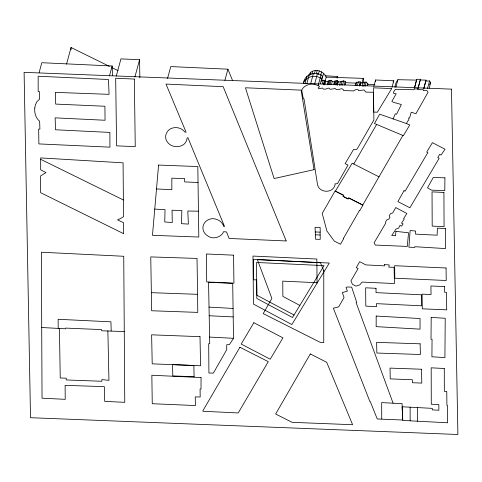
<?xml version="1.0" encoding="UTF-8"?>
<svg xmlns="http://www.w3.org/2000/svg" width="482" height="482" viewBox="0 0 482 482"><rect width="100%" height="100%" fill="white"/><g stroke="black" fill="none" stroke-linecap="round" stroke-linejoin="round"><path stroke-width="0.72" d="M40.675 159.313L40.681 157.909L123.085 162.844L123.506 216.665L119.397 219.232L118.867 219.003L117.542 219.882L123.555 222.678L123.645 233.692L40.657 192.71L40.609 175.9L45.995 172.616L40.681 169.809L40.675 159.313L123.38 199.976M423.949 88.61L426.01 80.151L420.334 79.952L418.093 88.194M414.653 87.67L416.743 79.361L420.418 79.283L420.334 79.952M420.418 79.283L417.719 89.568L423.395 89.766L423.389 90.67L426.95 90.568L428.034 92.309L415.924 113.728L411.236 112.222L409.555 118.108L408.676 117.915L408.814 119.843L407.272 121.759L406.603 123.633L409.754 124.971L403.398 135.671L374.478 123.525L379.671 114.162L406.603 123.633M39.108 72.668L41.814 62.714L112.155 65.998L112.535 75.638M66.534 64.13L71.053 47.507L109.378 66.353M109.45 75.957L112.155 65.998M116.264 76.096L120.934 58.9L139.593 59.714L139.834 77.735M134.918 76.909L139.593 59.714M167.531 78.476L170.761 66.576L227.92 69.191L232.553 80.524M224.883 80.392L227.92 69.191M303.449 83.585C303.859 74.439 315.879 70.541 322.422 76.017L320.307 83.796M304.979 83.464L306.901 76.397M306.793 83.85L309.293 74.65M309.992 75.065L310.769 72.222C316.102 68.311 323.735 71.258 326.187 77.108L325.031 81.356M311.89 74.132L312.667 71.288M310.715 83.47L313.408 73.553M314.354 73.981L315.318 70.426M316.288 73.897L317.258 70.342M314.541 84.356L318.132 85.519L319.536 86.646L318.114 88.025L319.024 88.73L322.386 88.019L323.603 89.2L326.037 89.068L327.013 88.405L329.061 88.098L330.188 89.303L335.382 88.561L336.249 89.652L338.316 89.628L341.557 88.688L343.057 89.309L343.558 90.508L353.601 90.947L354.686 90.056L356.264 89.604L358.048 89.658L358.602 90.694L364.079 89.923L365.808 92.104L373.46 92.279L373.899 119.91L357.349 148.631L356.632 149.408L354.927 149.806L353.631 149.348L345.16 163.627L347.98 165.121L337.484 183.582L334.9 183.937L335.098 184.642C333.002 194.21 317.963 193.059 317.301 183.287L304.015 98.864L303.305 98.918L301.714 89.983C304.154 85.344 309.565 83.47 314.541 84.356L317.427 73.734M318.289 74.469L319.259 70.908M320.849 74.698L321.621 71.854M318.132 85.519L321.018 74.891M323.603 73.385L321.488 81.169L321.151 80.904L323.169 80.205L325.187 80.572L325.73 81.374L324.76 84.928M322.199 83.76L323.169 80.205M323.356 84.464L324.513 80.193M324.031 84.838L325.187 80.572M327.2 84.802L328.164 81.241L329.134 80.578L331.188 80.271L332.309 81.476L337.508 80.741L338.376 81.832L340.437 81.807L343.684 80.868L345.184 81.482L345.678 82.681L345.1 84.814M327.977 84.844L329.134 80.578M328.995 84.549L330.158 80.283M330.031 84.537L331.188 80.271M331.538 84.326L332.309 81.476M333.695 84.272L334.472 81.428M334.357 84.543L335.327 80.988M337.02 77.915L337.406 76.493L324.976 75.728M335.189 84.959L336.346 80.693M336.346 85.007L337.508 80.741M336.719 84.724L337.683 81.169M337.406 85.386L338.376 81.832M339.473 85.362L340.437 81.807M340.937 85.308L342.093 81.042M342.527 85.133L343.684 80.868M344.22 85.043L345.184 81.482M355.144 85.26L355.728 83.121L356.813 82.235L360.174 81.838L360.729 82.868L359.958 85.718M355.843 85.79L356.813 82.235M357.421 85.332L358.385 81.777M359.211 85.392L360.174 81.838M359.747 86.194L360.717 82.639M361.904 83.326L363.247 78.373L326.187 77.108M362.109 86.374L363.073 82.814L364.856 82.109L366.2 82.103L367.652 83.597L367.935 84.278L367.549 85.7M363.699 86.374L364.856 82.109M365.043 86.368L366.2 82.103M367.073 85.73L367.652 83.597M373.827 86.386L375.568 79.982L393.794 80.777L392.053 87.176M394.848 86.965L395.963 82.844L397.915 79.699L416.707 80.114M395.861 87.254L397.915 79.699M414.321 88.29L416.743 79.361M423.768 88.393L426.01 80.151M427.51 88.507L429.558 80.952L426.004 81.054M429.155 88.188L430.649 82.693L429.558 80.952M393.083 119.03L395.312 113.764L396.523 114.276L401.355 104.534L393.475 102.311L391.86 101.353L396.21 93.767L393.848 93.508L393.354 92.46L395.3 89.315L414.092 89.73L414.134 88.977L417.804 88.899M308.064 75.969L310.769 72.222M429.546 84.639L430.649 82.693M378.985 176.852L362.759 205.037L348.709 197.933L348.1 198.909L343.106 196.385L343.768 195.373L335.364 191.137L352.197 163.223L378.985 176.852L402.892 135.46M353.77 164.019L376.635 124.434M393.017 82.054L393.794 80.777M233.517 338.316L229.492 344.485L226.727 344.781L226.715 349.661L213.381 373.08L208.911 373.032L208.694 343.726L209.718 343.678L208.561 282.253L232.71 283.392L233.517 338.316L209.592 337.075M303.841 82.157C307.094 75.837 316.337 74.535 321.657 78.819M325.73 81.374L328.164 81.241M360.729 82.868L363.073 82.814M381.72 418.918L381.684 402.603L402.096 403.669L402.705 420.021L377.255 418.972L370.26 401.548L369.929 401.639L333.357 308.209L338.683 306.847L344.04 297.514L342.328 292.526L347.365 291.218L346.064 287.374L347.227 287.001L351.655 287.109L356.752 302.419L356.102 302.582L393.095 403.199M124.332 331.562L101.636 330.779L101.557 329.598L65.498 328.091L65.468 328.796L41.711 327.507L41.428 252.225L123.741 256.279L124.76 402.331L104.702 401.367L104.329 386.642L65.118 385.347L65.221 399.331L42.036 398.198L41.711 327.507M198.445 211.182L187.805 211.008L188.378 224.088L181.503 223.678L181.847 210.532L172.044 210.23L172.279 222.539L164.742 221.949L165.055 209.664L154.746 209.098M367.935 84.278L374.894 84.44M315.264 231.969L320.247 232.125L320.114 227.335L315.083 227.341L315.349 234.794L320.138 234.981L320.247 239.331L315.614 239.229L315.391 234.794M151.378 292.676L197.59 294.327L197.777 312.396L151.667 310.757L150.758 256.906L197.024 258.436L197.59 294.327M198.048 182.491L184.678 181.913L184.636 178.557L171.857 178.183L171.827 189.685L156.499 188.95M286.206 240.964L229.107 238.463L226.516 231.944L223.594 231.697A2.205 1.958 15.2 0 0 223.154 232.553L222.708 233.409A11.02 9.785 15.2 0 1 219.955 235.933A11.881 10.55 15.2 0 1 216.231 237.499A10.285 9.134 15.2 0 1 211.405 237.596A10.435 9.26 15.2 0 1 207.26 235.602A11.026 9.791 15.2 0 1 204.229 232.42A10.315 9.158 15.2 0 1 202.922 228.191A10.682 9.483 15.2 0 1 203.766 224.19A10.941 9.712 15.2 0 1 209.019 219.437A10.182 9.044 15.2 0 1 213.357 218.701A10.604 9.411 15.2 0 1 217.141 219.593A10.99 9.754 15.2 0 1 223.088 224.696M345.678 82.681L355.728 83.121M209.188 315.74L233.204 316.927M209.025 307.1L233.077 308.444M112.065 67.673L118.12 70.649M299.852 305.431L282.886 296.4L282.753 281.127L317.325 282.729L329.302 263.039L253.369 259.515L253.544 279.771L256.677 279.915L256.84 298.491L292.514 317.487L324.073 265.618L256.52 262.479L256.84 295.225L294.02 315.017M223.058 224.702L223.407 225.582A1.103 0.976 15.2 0 0 223.756 226.462L224.546 226.498L187.944 137.762L187.227 137.828A1.018 0.904 15.2 0 0 187.046 138.629L186.871 139.382A14.05 12.472 15.2 0 1 185.648 142.329A10.447 9.272 15.2 0 1 183.293 144.745A11.219 9.959 15.2 0 1 179.762 146.275A11.49 10.2 15.2 0 1 176.153 146.655A10.598 9.405 15.2 0 1 170.911 145.16A10.556 9.369 15.2 0 1 167.7 142.431A10.345 9.182 15.2 0 1 165.965 139.141A10.267 9.116 15.2 0 1 165.748 135.538A11.496 10.206 15.2 0 1 167.188 132.008A11.14 9.893 15.2 0 1 169.76 129.29A10.399 9.23 15.2 0 1 173.948 127.748A10.731 9.526 15.2 0 1 178.629 127.971A11.08 9.839 15.2 0 1 183.208 130.309A11.646 10.339 15.2 0 1 184.136 131.225A2.277 2.024 15.2 0 0 185.058 132.146L186.088 132.207L166.007 84.073L223.166 86.688L286.151 240.837M337.406 76.493L337.605 77.97M111.185 330.947L110.932 321.831L58.135 319.289L58.208 328.212M363.247 78.373L363.362 82.862M107.866 330.76L108.95 380.322L101.877 379.599L101.889 381.274L66.233 379.943L66.209 378.177L60.244 377.996L59.413 328.26M320.084 232.119L320.138 234.981M417.418 407.573L417.617 421.208M375.568 79.982L375.58 81.452M410.116 407.194L410.164 420.816M71.053 47.507L71.053 49.754M323.784 270.751L323.747 342.594L320.325 342.401L263.22 313.601L271.872 298.472L257.316 259.455L320.464 262.75L323.784 270.751M384.497 264.654L384.497 265.859L365.844 264.907L359.699 261.69L356.294 267.63L358.126 268.528L350.95 280.861L352.396 284.247L355.963 286.139L359.801 284.856L362.103 282.091L394.445 283.537L394.089 267.293L388.829 267.161L389.179 264.901L384.497 264.654M445.501 228.474L445.458 248.573L414.833 246.712L414.791 247.435L408.893 247.194L410.146 230.523L415.689 231.041L415.496 234.125L437.132 235.204L437.409 228.191L445.501 228.474M201.054 377.557L201.012 389.046L200.078 388.998L200.187 396.969L195.252 396.927L195.433 405.555L152.258 403.717L151.842 375.249L201.054 377.557M376.189 316.047L376.153 326.639L420.027 329.14L420.057 318.548L376.189 316.047M431.191 317.421L431.016 339.208L432.059 339.274L431.92 356.788L444.916 357.578L445.223 318.271L431.191 317.421M444.928 177.828L444.796 190.703L431.595 190.143L427.498 187.829L433.294 177.466L444.928 177.828M34.758 108.034C34.294 112.842 35.716 118.156 39.632 121.241L39.898 129.116L38.668 129.08L38.879 143.919L109.938 147.161L109.878 132.423L55.544 129.779L55.135 117.855L105.052 120.259L104.913 106.251L55.701 104.088L55.364 92.375L109.065 94.345L108.48 79.512L38.144 76.228L38.18 91.508L39.325 91.472L39.506 99.22L36.903 101.696L35.451 104.757L34.758 108.034M395.891 231.366L395.589 235.716L391.727 235.469L396.041 229.004L398.614 228.143L400.03 225.341L401.608 226.16L403.097 223.901L401.542 223.033L404.253 219.039L403.573 218.695L406.868 213.472L395.746 207.561L392.691 212.972L390.541 213.622L389.263 215.683L389.902 217.286L388.793 219.123L386.835 219.888L385.576 221.967L385.63 223.299L374.08 242.862L375.358 245.061L407.302 246.435L408.543 232.794L395.891 231.366M158.578 165.067L152.469 235.318L198.801 237.042L197.825 166.555L158.578 165.067M343.594 238.759L340.503 244.247L334.333 241.121L326.892 230.962L322.217 213.418L335.056 191.017L343.684 195.391L343.07 196.403L348.131 198.939L348.709 197.933L362.946 205.151L359.831 210.568L359.5 210.399L343.311 238.62L343.594 238.759M404.03 190.655L397.885 201.578L409.893 207.784L439.174 158.241L437.795 157.608L439.662 154.318L441.036 155.053L445.049 149.233L432.414 142.648L426.715 152.101L427.859 152.571L405.055 191.215L404.03 190.655M310.294 353.963L275.662 414.002L292.056 422.334L352.613 424.714L326.688 362.295L310.294 353.963M239.897 347.257L202.862 410.791L203.006 411.279L238.235 412.941L268.275 361.651L239.897 347.257M253.851 322.705L241.175 344.058L270.239 359.204L282.916 337.852L253.851 322.705M391.667 88.604L377.334 112.228L373.683 112.047L373.442 87.808L391.667 88.604M317.072 283.145L291.881 324.543L253.442 304.076L252.972 256.069L316.831 259.039L317.072 283.145M314.029 169.676L274.107 178.551L245.446 87.784L301.13 90.14L314.029 169.676M420.135 343.823L376.605 342.353L376.876 353.035L420.406 354.505L420.135 343.823M200 336.665L151.625 334.827L152.21 363.838L200.584 365.766L200 336.665M421.527 369.236L390.022 368.103L390.233 378.882L412.357 379.738L412.417 382.732L421.792 383.094L421.527 369.236M194.089 376.737L172.779 375.924L172.556 364.609L193.866 365.507L194.089 376.737M451.483 89.14L24.1 72.348L30.517 417.701L457.9 434.493L451.483 89.14M444.585 286.567L430.926 285.995L431.059 294.514L422.081 294.141L422.31 308.835L446.712 309.854L446.434 292.345L444.675 292.267L444.585 286.567M134.333 79.054L115.68 78.247L116.596 145.841L135.255 146.649L134.333 79.054M233.565 255.171L206.35 253.984L206.724 281.946L233.933 283.133L233.565 255.171M446.067 267.992L394.65 265.703L394.8 278.21L446.218 280.5L446.067 267.992M376.008 288.302L365.657 287.808L365.808 306.13L376.49 306.636L376.466 303.654L421.599 305.805L421.509 294.809L376.044 292.64L376.008 288.302M443.916 192.463L432.035 191.866L432.197 226.094L444.079 226.691L443.916 192.463M444.277 368.501L431.185 367.82L431.276 404.217L438.849 404.609L438.861 410.23L432.27 409.887L432.27 408.356L402.102 406.772L402.795 420.431L447.633 422.78L447.591 405.561L446.922 405.452L446.76 391.468L444.332 391.342L444.277 368.501"/></g></svg>
